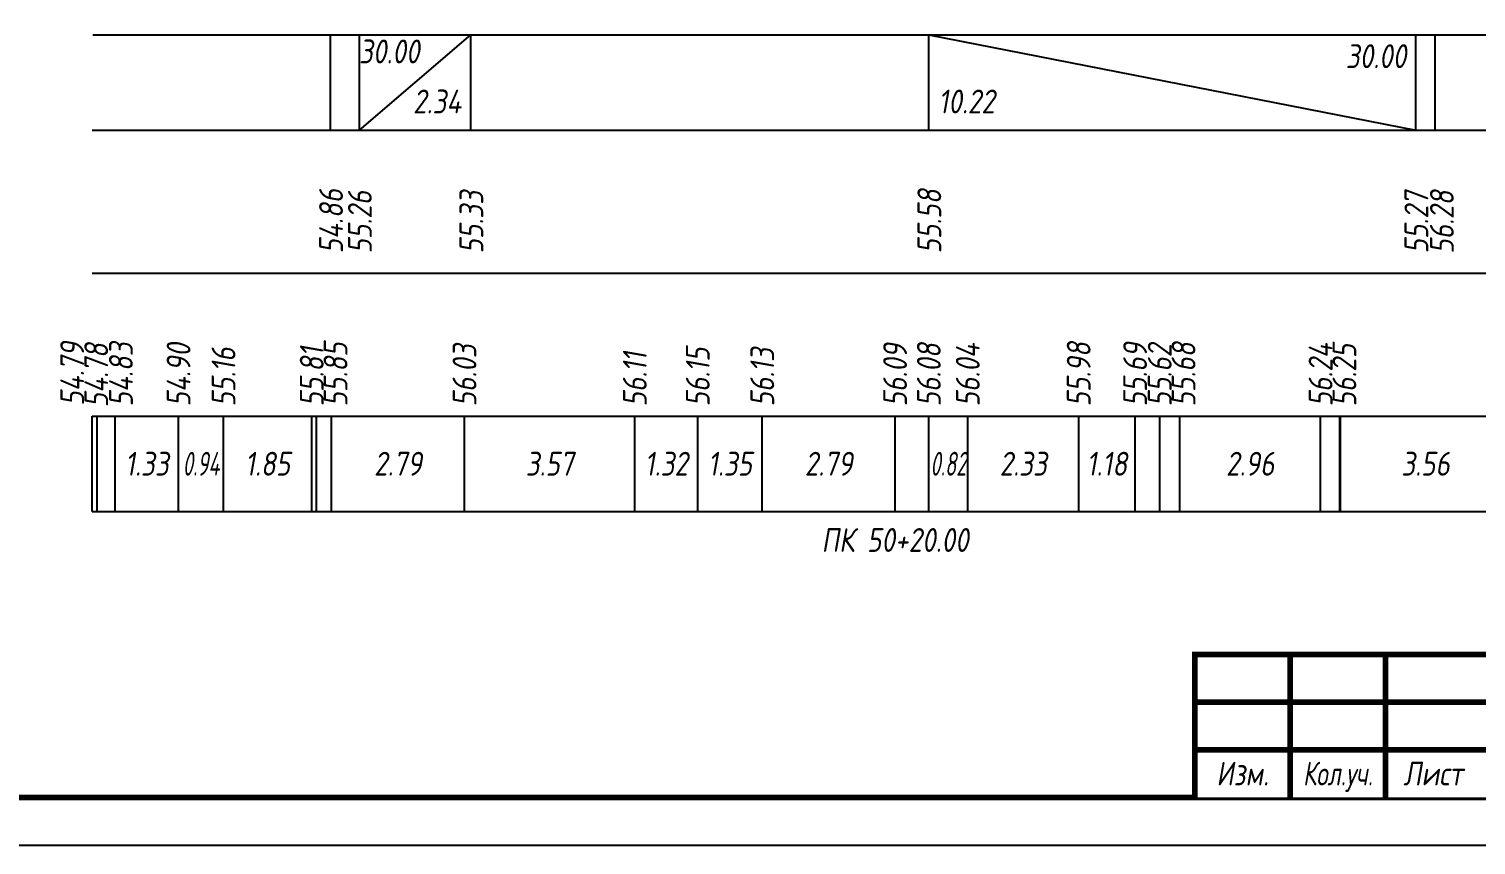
# Model space of a CAD drawing. Extents: x -717 to 1451, y -133302 to 233.
# Drawn here: x 77.6 to 229.5, y -79270.4 to -79184.8 of the extents above; entities that cross this region are included whole.
import ezdxf
from ezdxf.enums import TextEntityAlignment as Align

# ---------------------------------------------------------------- set-up
doc = ezdxf.new("R2010")
doc.units = 0
for name, color, linetype in [('Зарамочное оформление', 7, 'Continuous'), ('Код_510', 7, 'Continuous'), ('Код_516', 1, 'Continuous'), ('Подписи поперечников', 7, 'Continuous'), ('Таблица', 7, 'Continuous')]:
    doc.layers.add(name, color=color, linetype=linetype)
doc.styles.add('М', font='romand.shx', dxfattribs={"width": 0.8, "oblique": 10, "height": 2.5})

# ---------------------------------------------------------------- blocks, each defined once
blk = doc.blocks.new('Штамп')
at = {"linetype": 'Continuous'}
blk.add_wipeout([(199.95, -411.25), (384.95, -411.25), (384.95, -426.25), (199.95, -426.25)], dxfattribs=at).dxf.layer = 'Зарамочное оформление'
at = {"layer": 'Зарамочное оформление', "linetype": 'Continuous', "lineweight": -3, "const_width": 0.6, "flags": 128}
for points in [[(199.95, -426.25), (199.95, -411.25), (384.95, -411.25)], [(209.95, -411.25), (209.95, -426.25)], [(219.95, -411.25), (219.95, -426.25)], [(199.95, -416.25), (264.95, -416.25)], [(199.95, -421.25), (264.95, -421.25)]]:
    blk.add_lwpolyline(points, dxfattribs=at)
at = {"layer": 'Зарамочное оформление', "linetype": 'Continuous', "style": 'М', "oblique": 10}
for s, width, p in [('Изм.', 0.8, (204.95, -423.75)), ('Кол.уч.', 0.7, (214.95, -423.75)), ('Лист', 0.8, (224.95, -423.75))]:
    blk.add_text(s, height=2.5, dxfattribs=dict(at, width=width)).set_placement(p, align=Align.MIDDLE_CENTER)
blk = doc.blocks.new('шифр')
blk.add_blockref('Штамп', (0, -78899))

msp = doc.modelspace()

# ---------------------------------------------------------------- linework, layer by layer
at = {"flags": 128}
msp.add_lwpolyline([(-30.054, -79270.421), (389.946, -79270.421), (389.946, -78973.421), (-30.054, -78973.421)], close=True, dxfattribs=at)
at = {"const_width": 0.6, "flags": 128}
msp.add_lwpolyline([(-10.054, -79265.421), (384.946, -79265.421), (384.946, -78978.421), (-10.054, -78978.421)], close=True, dxfattribs=at)
at = {"layer": 'Код_510'}
for p, q in [((84.262, -79235.421), (84.262, -79225.421)), ((84.768, -79235.421), (84.768, -79225.421)), ((86.671, -79235.421), (86.671, -79225.421)), ((93.314, -79235.421), (93.314, -79225.421)), ((98.032, -79235.421), (98.032, -79225.421)), ((107.288, -79235.421), (107.288, -79225.421)), ((107.803, -79235.421), (107.803, -79225.421)), ((109.356, -79235.421), (109.356, -79225.421)), ((123.319, -79235.421), (123.319, -79225.421)), ((141.187, -79235.421), (141.187, -79225.421)), ((147.794, -79235.421), (147.794, -79225.421)), ((154.562, -79235.421), (154.562, -79225.421)), ((168.497, -79235.421), (168.497, -79225.421)), ((172.037, -79235.421), (172.037, -79225.421)), ((176.126, -79235.421), (176.126, -79225.421)), ((187.762, -79235.421), (187.762, -79225.421)), ((193.679, -79235.421), (193.679, -79225.421)), ((196.263, -79235.421), (196.263, -79225.421)), ((198.366, -79235.421), (198.366, -79225.421)), ((213.143, -79235.421), (213.143, -79225.421)), ((215.149, -79235.421), (215.149, -79225.421)), ((215.158, -79235.421), (215.158, -79225.421)), ((215.245, -79235.421), (215.245, -79225.421))]:
    msp.add_line(p, q, dxfattribs=at)
at = {"layer": 'Код_516'}
for p, q in [((109.262, -79195.421), (109.262, -79185.421)), ((112.287, -79195.421), (112.287, -79185.421)), ((112.287, -79195.421), (123.984, -79185.421)), ((123.984, -79195.421), (123.984, -79185.421)), ((172.037, -79195.421), (172.037, -79185.421)), ((172.037, -79185.421), (223.138, -79195.421)), ((223.138, -79195.421), (223.138, -79185.421)), ((223.138, -79195.421), (223.138, -79185.421)), ((225.179, -79195.421), (225.179, -79185.421))]:
    msp.add_line(p, q, dxfattribs=at)
at = {"layer": 'Таблица'}
for p, q in [((84.316, -79185.421), (250.233, -79185.421)), ((84.262, -79195.421), (250.179, -79195.421)), ((84.262, -79210.421), (250.179, -79210.421)), ((84.262, -79225.421), (250.179, -79225.421)), ((84.262, -79235.421), (250.179, -79235.421))]:
    msp.add_line(p, q, dxfattribs=at)

# ---------------------------------------------------------------- texts
at = {"layer": 'Код_510', "style": 'М', "oblique": 10, "width": 0.8}
for s, p in [('54.79', (82.152, -79224.34)), ('54.78', (84.674, -79224.512)), ('54.83', (87.268, -79224.421)), ('54.90', (93.314, -79224.421)), ('55.85', (109.788, -79224.421)), ('56.08', (172.037, -79224.421)), ('55.98', (187.762, -79224.421)), ('55.69', (193.679, -79224.421)), ('55.62', (196.263, -79224.421)), ('55.68', (198.763, -79224.421)), ('56.25', (215.643, -79224.421)), ('55.16', (98.032, -79224.421)), ('55.81', (107.288, -79224.421)), ('56.03', (123.319, -79224.421)), ('56.11', (141.187, -79224.421)), ('56.15', (147.794, -79224.421)), ('56.13', (154.562, -79224.421)), ('56.09', (168.497, -79224.421)), ('56.04', (176.126, -79224.421)), ('56.24', (213.143, -79224.421))]:
    msp.add_text(s, height=2.5, rotation=90, dxfattribs=at).set_placement(p, align=Align.MIDDLE_LEFT)
at = {"layer": 'Код_510', "style": 'М', "oblique": 10}
for s, width, p in [('1.33', 0.8, (89.992, -79230.421)), ('0.94', 0.6, (95.673, -79230.421)), ('1.85', 0.8, (102.66, -79230.421)), ('2.79', 0.8, (116.337, -79230.421)), ('3.57', 0.8, (132.253, -79230.421)), ('1.32', 0.8, (144.491, -79230.421)), ('1.35', 0.8, (151.178, -79230.421)), ('2.79', 0.8, (161.53, -79230.421)), ('0.82', 0.6, (174.082, -79230.421)), ('2.33', 0.8, (181.944, -79230.421)), ('1.18', 0.8, (190.721, -79230.421)), ('2.96', 0.8, (205.754, -79230.421)), ('3.56', 0.8, (224.147, -79230.421))]:
    msp.add_text(s, height=2.5, dxfattribs=dict(at, width=width)).set_placement(p, align=Align.MIDDLE_CENTER)
at = {"layer": 'Код_516', "style": 'М', "oblique": 10, "width": 0.8}
msp.add_text('30.00', height=2.5, dxfattribs=at).set_placement((112.241, -79185.923), align=Align.TOP_LEFT)
msp.add_text('30.00', height=2.5, dxfattribs=at).set_placement((222.138, -79186.421), align=Align.TOP_RIGHT)
msp.add_text('2.34', height=2.5, dxfattribs=at).set_placement((122.984, -79194.421), align=Align.BOTTOM_RIGHT)
msp.add_text('10.22', height=2.5, dxfattribs=at).set_placement((173.037, -79194.421), align=Align.BOTTOM_LEFT)
for s, p in [('54.86', (109.316, -79208.371)), ('55.26', (112.341, -79208.371)), ('55.33', (124.038, -79208.371)), ('55.58', (172.092, -79208.371)), ('55.27', (223.193, -79208.371)), ('56.28', (225.868, -79208.397))]:
    msp.add_text(s, height=2.5, rotation=90, dxfattribs=at).set_placement(p, align=Align.MIDDLE_LEFT)
at = {"layer": 'Подписи поперечников', "style": 'М', "oblique": 10, "width": 0.8}
msp.add_text('ПК 50+20.00', height=2.5, dxfattribs=at).set_placement((168.497, -79240.421), align=Align.BOTTOM_CENTER)

# ---------------------------------------------------------------- next in the draw order: block references
msp.add_blockref('шифр', (0, 59.829))

doc.saveas('drawing.dxf')
